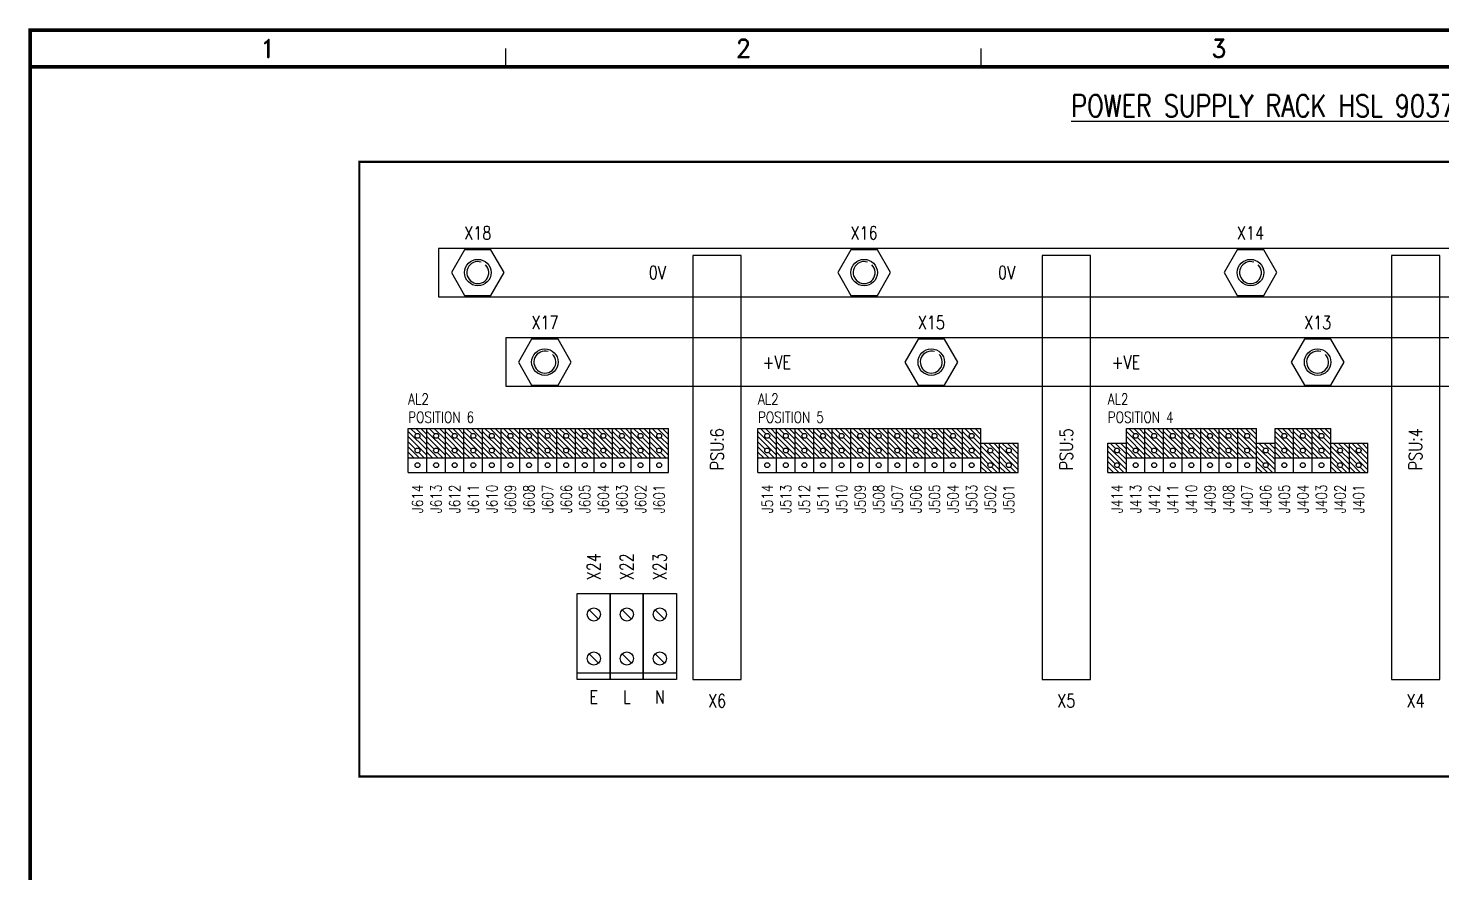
# Model space of a CAD drawing. Extents: x 0 to 414, y 0 to 285.
# Drawn here: x 15.7 to 208.9, y 169.9 to 285.2 of the extents above; entities that cross this region are included whole.
import ezdxf
from ezdxf.enums import TextEntityAlignment as Align

# ---------------------------------------------------------------- set-up
doc = ezdxf.new("R2010")
doc.units = 0
doc.header["$MEASUREMENT"] = 0
doc.linetypes.add('CONTINU', pattern=[0])
doc.linetypes.add('HIDDEN', pattern=[9.525, 6.35, -3.175])
doc.layers.get('0').update_dxf_attribs({"linetype": 'CONTINUOUS'})
for name, color, linetype in [('01-Draw', 7, 'CONTINUOUS'), ('02-Text', 2, 'CONTINUOUS'), ('03-Dim', 3, 'CONTINUOUS'), ('COL', 2, 'CONTINU'), ('ROW', 2, 'CONTINU'), ('TEXT', 2, 'CONTINUOUS'), ('UPS', 2, 'CONTINUOUS')]:
    doc.layers.add(name, color=color, linetype=linetype)
doc.styles.add('ROMAND', font='ROMAND')
doc.styles.add('ROMANS', font='romans.shx', dxfattribs={"width": 0.8})

# ---------------------------------------------------------------- blocks, each defined once
blk = doc.blocks.new('HS-A3')
at = {"color": 1}
for p, q in [((81, 280), (81, 282.5)), ((146, 280), (146, 282.5))]:
    blk.add_line(p, q, dxfattribs=at)
at = {"color": 1, "const_width": 0.5}
blk.add_lwpolyline([(16, 3), (409, 3), (409, 285), (16, 285)], close=True, dxfattribs=at)
blk.add_lwpolyline([(16, 280), (404, 280)], dxfattribs=at)
at = {"color": 2, "style": 'ROMAND'}
for s, p in [('1', (48.5, 282.5)), ('2', (113.5, 282.5)), ('3', (178.5, 282.5))]:
    blk.add_text(s, height=2.5, dxfattribs=at).set_placement(p, align=Align.MIDDLE)
at = {"layer": 'COL', "style": 'ROMAND', "flags": 9}
for tag, p in [('COL1', (48.5, 282.5)), ('COL2', (113.5, 282.5)), ('COL3', (178.5, 282.5)), ('COL4', (243.5, 282.5)), ('COL5', (308.5, 282.5)), ('COL6', (373.5, 282.5))]:
    blk.add_attdef(tag, p, '', height=2.5, dxfattribs=at)
at = {"layer": 'ROW', "style": 'ROMAND', "flags": 9}
for tag, p in [('ROW1', (406.5, 249.5)), ('ROW2', (406.5, 188.5)), ('ROW3', (406.5, 127.5)), ('ROW4', (406.5, 66.5))]:
    blk.add_attdef(tag, p, '', height=2.5, dxfattribs=at)
at = {"layer": 'UPS', "color": 3, "style": 'ROMANS', "width": 0.8, "flags": 8}
blk.add_attdef('PROJS->NOMPRO', text='', height=1.7, rotation=90, dxfattribs=at).set_placement((13.5, 35), align=Align.MIDDLE_LEFT)
at = {"layer": 'UPS', "style": 'ROMANS', "width": 0.8, "flags": 8}
for tag, height, p in [('PLANOS->VERIF', 2.5, (293.5, 34.25)), ('PLANOS->CANVI1', 2.5, (109, 29.25)), ('PLANOS->NCAN1', 2.5, (149, 29.25)), ('PLANOS->DCAN1', 2.5, (262.5, 29.25)), ('PLANOS->ORIG', 2.5, (293.5, 29.25)), ('PLANOS->CANVI2', 2.5, (109, 24.25)), ('PLANOS->NCAN2', 2.5, (149, 24.25)), ('PLANOS->DCAN2', 2.5, (262.5, 24.25)), ('PLANOS->HECHF', 2.5, (293.5, 24.25)), ('PLANOS->CANVI3', 2.5, (109, 19.25)), ('PLANOS->NCAN3', 2.5, (149, 19.25)), ('PLANOS->DCAN3', 2.5, (262.5, 19.25)), ('PLANOS->HECHD', 2.5, (293.5, 19.25)), ('PLANOS->CANVI4', 2.5, (109, 14.25)), ('PLANOS->NCAN4', 2.5, (149, 14.25)), ('PLANOS->DCAN4', 2.5, (262.5, 14.25)), ('PLANOS->DATACREA', 2.5, (293.5, 14.25)), ('PLANOS->CANVI5', 2.5, (109, 9.25)), ('PLANOS->NCAN5', 2.5, (149, 9.25)), ('PLANOS->DCAN5', 2.5, (262.5, 9.25)), ('PLANOS->NR1', 2.5, (293.5, 9.25)), ('PROJS->DESCPRO3', 5, (345.5, 5.5)), ('PLANOS->PLANO', 5, (378.5, 5.5)), ('PLANOS->USER', 5, (402.75, 5.5)), ('PLANOS->NR2', 2.5, (293.5, 4.25))]:
    blk.add_attdef(tag, text='', height=height, dxfattribs=at).set_placement(p, align=Align.CENTER)
at = {"layer": 'UPS', "style": 'ROMANS', "width": 3.1263, "flags": 8}
blk.add_attdef('PLANOS->MCAN1', text='', height=2.5, rotation=0.061173, dxfattribs=at).set_placement((155, 31.6443), (254, 31.75), align=Align.FIT)
at = {"layer": 'UPS', "style": 'ROMANS', "flags": 8}
for tag, width, p, p2 in [('PLANOS->MCAN2', 3.0574, (155, 26.75), (254, 26.75)), ('PLANOS->MCAN3', 3.0574, (155, 21.75), (254, 21.75)), ('PLANOS->MCAN4', 3.0462, (155, 16.75), (254, 16.75)), ('PLANOS->MCAN5', 3.0574, (155, 11.75), (254, 11.75))]:
    blk.add_attdef(tag, text='', height=2.5, dxfattribs=dict(at, width=width)).set_placement(p, p2, align=Align.FIT)
at = {"layer": 'UPS', "style": 'ROMANS', "width": 0.8, "flags": 8}
blk.add_attdef('PLANOS->DENOM', (313.5, 24.25), '', height=2.5, dxfattribs=at)
at = {"layer": 'UPS', "color": 4, "style": 'ROMANS', "width": 0.8, "flags": 8}
for tag, p in [('PROJS->DESCPRO1', (303, 19.25)), ('PROJS->DESCPRO2', (303, 14.25))]:
    blk.add_attdef(tag, p, '', height=2.5, dxfattribs=at)
at = {"layer": 'UPS', "color": 3, "style": 'ROMANS', "width": 0.8, "flags": 8}
blk.add_attdef('PLANOS->PROTOTIPO', text='', height=1.7, dxfattribs=at).set_placement((39.5, 5.5), align=Align.MIDDLE_LEFT)
at = {"layer": 'UPS', "style": 'ROMANS', "width": 0.8, "flags": 8}
blk.add_attdef('PLANOS->OBS4', text='', height=2.5, dxfattribs=at).set_placement((107, 5.5), align=Align.MIDDLE_LEFT)

msp = doc.modelspace()

# ---------------------------------------------------------------- hatches: boundary and pattern name
at = {"layer": '03-Dim'}
h = msp.add_hatch(dxfattribs=at)
h.set_pattern_fill('ANSI31', color=256, scale=4.000046, angle=-180, style=0)
h.set_pattern_definition([(135, (-602.7971, 489.8068), (0.35355743, 0.35355743), [])])
h.paths.add_polyline_path([(70.22, 226.55), (67.68, 226.55), (67.68, 230.55), (70.22, 230.55)])
h.paths.add_polyline_path([(68.62, 227.55, 1), (69.28, 227.55, 1)], flags=16)
h.paths.add_polyline_path([(69.28, 229.55, 1), (68.62, 229.55, 1)], flags=16)
h = msp.add_hatch(dxfattribs=at)
h.set_pattern_fill('ANSI31', color=256, scale=4.000046, angle=-180, style=0)
h.set_pattern_definition([(135, (-600.2571, 489.8068), (0.35355743, 0.35355743), [])])
h.paths.add_polyline_path([(72.76, 226.55), (70.22, 226.55), (70.22, 230.55), (72.76, 230.55)])
h.paths.add_polyline_path([(71.16, 227.55, 1), (71.82, 227.55, 1)], flags=16)
h.paths.add_polyline_path([(71.82, 229.55, 1), (71.16, 229.55, 1)], flags=16)
h = msp.add_hatch(dxfattribs=at)
h.set_pattern_fill('ANSI31', color=256, scale=4.000046, angle=-180, style=0)
h.set_pattern_definition([(135, (-597.7171, 489.8068), (0.35355743, 0.35355743), [])])
h.paths.add_polyline_path([(75.3, 226.55), (72.76, 226.55), (72.76, 230.55), (75.3, 230.55)])
h.paths.add_polyline_path([(73.7, 227.55, 1), (74.36, 227.55, 1)], flags=16)
h.paths.add_polyline_path([(74.36, 229.55, 1), (73.7, 229.55, 1)], flags=16)
h = msp.add_hatch(dxfattribs=at)
h.set_pattern_fill('ANSI31', color=256, scale=4.000046, angle=-180, style=0)
h.set_pattern_definition([(135, (-595.1772, 489.8068), (0.35355743, 0.35355743), [])])
h.paths.add_polyline_path([(77.84, 226.55), (75.3, 226.55), (75.3, 230.55), (77.84, 230.55)])
h.paths.add_polyline_path([(76.24, 227.55, 1), (76.9, 227.55, 1)], flags=16)
h.paths.add_polyline_path([(76.9, 229.55, 1), (76.24, 229.55, 1)], flags=16)
h = msp.add_hatch(dxfattribs=at)
h.set_pattern_fill('ANSI31', color=256, scale=4.000046, angle=-180, style=0)
h.set_pattern_definition([(135, (-592.6371, 489.8068), (0.35355743, 0.35355743), [])])
h.paths.add_polyline_path([(80.38, 226.55), (77.84, 226.55), (77.84, 230.55), (80.38, 230.55)])
h.paths.add_polyline_path([(78.78, 227.55, 1), (79.44, 227.55, 1)], flags=16)
h.paths.add_polyline_path([(79.44, 229.55, 1), (78.78, 229.55, 1)], flags=16)
h = msp.add_hatch(dxfattribs=at)
h.set_pattern_fill('ANSI31', color=256, scale=4.000046, angle=-180, style=0)
h.set_pattern_definition([(135, (-590.097, 489.8068), (0.35355743, 0.35355743), [])])
h.paths.add_polyline_path([(82.92, 226.55), (80.38, 226.55), (80.38, 230.55), (82.92, 230.55)])
h.paths.add_polyline_path([(81.32, 227.55, 1), (81.98, 227.55, 1)], flags=16)
h.paths.add_polyline_path([(81.98, 229.55, 1), (81.32, 229.55, 1)], flags=16)
h = msp.add_hatch(dxfattribs=at)
h.set_pattern_fill('ANSI31', color=256, scale=4.000046, angle=-180, style=0)
h.set_pattern_definition([(135, (-587.55695, 489.8068), (0.35355743, 0.35355743), [])])
h.paths.add_polyline_path([(85.46, 226.55), (82.92, 226.55), (82.92, 230.55), (85.46, 230.55)])
h.paths.add_polyline_path([(83.86, 227.55, 1), (84.52, 227.55, 1)], flags=16)
h.paths.add_polyline_path([(84.52, 229.55, 1), (83.86, 229.55, 1)], flags=16)
h = msp.add_hatch(dxfattribs=at)
h.set_pattern_fill('ANSI31', color=256, scale=4.000046, angle=-180, style=0)
h.set_pattern_definition([(135, (-585.0169, 489.8068), (0.35355743, 0.35355743), [])])
h.paths.add_polyline_path([(88, 226.55), (85.46, 226.55), (85.46, 230.55), (88, 230.55)])
h.paths.add_polyline_path([(86.4, 227.55, 1), (87.06, 227.55, 1)], flags=16)
h.paths.add_polyline_path([(87.06, 229.55, 1), (86.4, 229.55, 1)], flags=16)
h = msp.add_hatch(dxfattribs=at)
h.set_pattern_fill('ANSI31', color=256, scale=4.000046, angle=-180, style=0)
h.set_pattern_definition([(135, (-582.47696, 489.8068), (0.35355743, 0.35355743), [])])
h.paths.add_polyline_path([(90.54, 226.55), (88, 226.55), (88, 230.55), (90.54, 230.55)])
h.paths.add_polyline_path([(88.94, 227.55, 1), (89.6, 227.55, 1)], flags=16)
h.paths.add_polyline_path([(89.6, 229.55, 1), (88.94, 229.55, 1)], flags=16)
h = msp.add_hatch(dxfattribs=at)
h.set_pattern_fill('ANSI31', color=256, scale=4.000046, angle=-180, style=0)
h.set_pattern_definition([(135, (-579.93686, 489.8068), (0.35355743, 0.35355743), [])])
h.paths.add_polyline_path([(93.08, 226.55), (90.54, 226.55), (90.54, 230.55), (93.08, 230.55)])
h.paths.add_polyline_path([(91.48, 227.55, 1), (92.14, 227.55, 1)], flags=16)
h.paths.add_polyline_path([(92.14, 229.55, 1), (91.48, 229.55, 1)], flags=16)
h = msp.add_hatch(dxfattribs=at)
h.set_pattern_fill('ANSI31', color=256, scale=4.000046, angle=-180, style=0)
h.set_pattern_definition([(135, (-577.3968, 489.8068), (0.35355743, 0.35355743), [])])
h.paths.add_polyline_path([(95.62, 226.55), (93.08, 226.55), (93.08, 230.55), (95.62, 230.55)])
h.paths.add_polyline_path([(94.02, 227.55, 1), (94.68, 227.55, 1)], flags=16)
h.paths.add_polyline_path([(94.68, 229.55, 1), (94.02, 229.55, 1)], flags=16)
h = msp.add_hatch(dxfattribs=at)
h.set_pattern_fill('ANSI31', color=256, scale=4.000046, angle=-180, style=0)
h.set_pattern_definition([(135, (-574.8568, 489.8068), (0.35355743, 0.35355743), [])])
h.paths.add_polyline_path([(98.16, 226.55), (95.62, 226.55), (95.62, 230.55), (98.16, 230.55)])
h.paths.add_polyline_path([(96.56, 227.55, 1), (97.22, 227.55, 1)], flags=16)
h.paths.add_polyline_path([(97.22, 229.55, 1), (96.56, 229.55, 1)], flags=16)
h = msp.add_hatch(dxfattribs=at)
h.set_pattern_fill('ANSI31', color=256, scale=4.000046, angle=-180, style=0)
h.set_pattern_definition([(135, (-572.31677, 489.8068), (0.35355743, 0.35355743), [])])
h.paths.add_polyline_path([(100.7, 226.55), (98.16, 226.55), (98.16, 230.55), (100.7, 230.55)])
h.paths.add_polyline_path([(99.1, 227.55, 1), (99.76, 227.55, 1)], flags=16)
h.paths.add_polyline_path([(99.76, 229.55, 1), (99.1, 229.55, 1)], flags=16)
h = msp.add_hatch(dxfattribs=at)
h.set_pattern_fill('ANSI31', color=256, scale=4.000046, angle=-180, style=0)
h.set_pattern_definition([(135, (-569.77674, 489.8068), (0.35355743, 0.35355743), [])])
h.paths.add_polyline_path([(103.24, 226.55), (100.7, 226.55), (100.7, 230.55), (103.24, 230.55)])
h.paths.add_polyline_path([(101.64, 227.55, 1), (102.3, 227.55, 1)], flags=16)
h.paths.add_polyline_path([(102.3, 229.55, 1), (101.64, 229.55, 1)], flags=16)
h = msp.add_hatch(dxfattribs=at)
h.set_pattern_fill('ANSI31', color=256, scale=4.000046, angle=-180, style=0)
h.set_pattern_definition([(135, (-554.9918, 489.8068), (0.35355743, 0.35355743), [])])
h.paths.add_polyline_path([(118.02, 226.55), (115.48, 226.55), (115.48, 230.55), (118.02, 230.55)])
h.paths.add_polyline_path([(116.42, 227.55, 1), (117.09, 227.55, 1)], flags=16)
h.paths.add_polyline_path([(117.09, 229.55, 1), (116.42, 229.55, 1)], flags=16)
h = msp.add_hatch(dxfattribs=at)
h.set_pattern_fill('ANSI31', color=256, scale=4.000046, angle=-180, style=0)
h.set_pattern_definition([(135, (-552.4518, 489.8068), (0.35355743, 0.35355743), [])])
h.paths.add_polyline_path([(120.56, 226.55), (118.02, 226.55), (118.02, 230.55), (120.56, 230.55)])
h.paths.add_polyline_path([(118.96, 227.55, 1), (119.63, 227.55, 1)], flags=16)
h.paths.add_polyline_path([(119.63, 229.55, 1), (118.96, 229.55, 1)], flags=16)
h = msp.add_hatch(dxfattribs=at)
h.set_pattern_fill('ANSI31', color=256, scale=4.000046, angle=-180, style=0)
h.set_pattern_definition([(135, (-549.9118, 489.8068), (0.35355743, 0.35355743), [])])
h.paths.add_polyline_path([(123.1, 226.55), (120.56, 226.55), (120.56, 230.55), (123.1, 230.55)])
h.paths.add_polyline_path([(121.5, 227.55, 1), (122.17, 227.55, 1)], flags=16)
h.paths.add_polyline_path([(122.17, 229.55, 1), (121.5, 229.55, 1)], flags=16)
h = msp.add_hatch(dxfattribs=at)
h.set_pattern_fill('ANSI31', color=256, scale=4.000046, angle=-180, style=0)
h.set_pattern_definition([(135, (-547.3719, 489.8068), (0.35355743, 0.35355743), [])])
h.paths.add_polyline_path([(125.64, 226.55), (123.1, 226.55), (123.1, 230.55), (125.64, 230.55)])
h.paths.add_polyline_path([(124.04, 227.55, 1), (124.71, 227.55, 1)], flags=16)
h.paths.add_polyline_path([(124.71, 229.55, 1), (124.04, 229.55, 1)], flags=16)
h = msp.add_hatch(dxfattribs=at)
h.set_pattern_fill('ANSI31', color=256, scale=4.000046, angle=-180, style=0)
h.set_pattern_definition([(135, (-544.8318, 489.8068), (0.35355743, 0.35355743), [])])
h.paths.add_polyline_path([(128.18, 226.55), (125.64, 226.55), (125.64, 230.55), (128.18, 230.55)])
h.paths.add_polyline_path([(126.58, 227.55, 1), (127.25, 227.55, 1)], flags=16)
h.paths.add_polyline_path([(127.25, 229.55, 1), (126.58, 229.55, 1)], flags=16)
h = msp.add_hatch(dxfattribs=at)
h.set_pattern_fill('ANSI31', color=256, scale=4.000046, angle=-180, style=0)
h.set_pattern_definition([(135, (-542.2917, 489.8068), (0.35355743, 0.35355743), [])])
h.paths.add_polyline_path([(130.72, 226.55), (128.18, 226.55), (128.18, 230.55), (130.72, 230.55)])
h.paths.add_polyline_path([(129.12, 227.55, 1), (129.79, 227.55, 1)], flags=16)
h.paths.add_polyline_path([(129.79, 229.55, 1), (129.12, 229.55, 1)], flags=16)
h = msp.add_hatch(dxfattribs=at)
h.set_pattern_fill('ANSI31', color=256, scale=4.000046, angle=-180, style=0)
h.set_pattern_definition([(135, (-539.75165, 489.8068), (0.35355743, 0.35355743), [])])
h.paths.add_polyline_path([(133.26, 226.55), (130.72, 226.55), (130.72, 230.55), (133.26, 230.55)])
h.paths.add_polyline_path([(131.66, 227.55, 1), (132.33, 227.55, 1)], flags=16)
h.paths.add_polyline_path([(132.33, 229.55, 1), (131.66, 229.55, 1)], flags=16)
h = msp.add_hatch(dxfattribs=at)
h.set_pattern_fill('ANSI31', color=256, scale=4.000046, angle=-180, style=0)
h.set_pattern_definition([(135, (-537.2116, 489.8068), (0.35355743, 0.35355743), [])])
h.paths.add_polyline_path([(135.8, 226.55), (133.26, 226.55), (133.26, 230.55), (135.8, 230.55)])
h.paths.add_polyline_path([(134.2, 227.55, 1), (134.87, 227.55, 1)], flags=16)
h.paths.add_polyline_path([(134.87, 229.55, 1), (134.2, 229.55, 1)], flags=16)
h = msp.add_hatch(dxfattribs=at)
h.set_pattern_fill('ANSI31', color=256, scale=4.000046, angle=-180, style=0)
h.set_pattern_definition([(135, (-534.67156, 489.8068), (0.35355743, 0.35355743), [])])
h.paths.add_polyline_path([(138.34, 226.55), (135.8, 226.55), (135.8, 230.55), (138.34, 230.55)])
h.paths.add_polyline_path([(136.74, 227.55, 1), (137.41, 227.55, 1)], flags=16)
h.paths.add_polyline_path([(137.41, 229.55, 1), (136.74, 229.55, 1)], flags=16)
h = msp.add_hatch(dxfattribs=at)
h.set_pattern_fill('ANSI31', color=256, scale=4.000046, angle=-180, style=0)
h.set_pattern_definition([(135, (-532.13156, 489.8068), (0.35355743, 0.35355743), [])])
h.paths.add_polyline_path([(140.88, 226.55), (138.34, 226.55), (138.34, 230.55), (140.88, 230.55)])
h.paths.add_polyline_path([(139.28, 227.55, 1), (139.95, 227.55, 1)], flags=16)
h.paths.add_polyline_path([(139.95, 229.55, 1), (139.28, 229.55, 1)], flags=16)
h = msp.add_hatch(dxfattribs=at)
h.set_pattern_fill('ANSI31', color=256, scale=4.000046, angle=-180, style=0)
h.set_pattern_definition([(135, (-529.5915, 489.8068), (0.35355743, 0.35355743), [])])
h.paths.add_polyline_path([(143.42, 226.55), (140.88, 226.55), (140.88, 230.55), (143.42, 230.55)])
h.paths.add_polyline_path([(141.82, 227.55, 1), (142.49, 227.55, 1)], flags=16)
h.paths.add_polyline_path([(142.49, 229.55, 1), (141.82, 229.55, 1)], flags=16)
h = msp.add_hatch(dxfattribs=at)
h.set_pattern_fill('ANSI31', color=256, scale=4.000046, angle=-180, style=0)
h.set_pattern_definition([(135, (-527.0515, 489.8068), (0.35355743, 0.35355743), [])])
h.paths.add_polyline_path([(145.96, 226.55), (143.42, 226.55), (143.42, 230.55), (145.96, 230.55)])
h.paths.add_polyline_path([(144.36, 227.55, 1), (145.03, 227.55, 1)], flags=16)
h.paths.add_polyline_path([(145.03, 229.55, 1), (144.36, 229.55, 1)], flags=16)
h = msp.add_hatch(dxfattribs=at)
h.set_pattern_fill('ANSI31', color=256, scale=4.000046, angle=-180, style=0)
h.set_pattern_definition([(135, (-504.6466, 489.8068), (0.35355743, 0.35355743), [])])
h.paths.add_polyline_path([(168.37, 226.55), (165.83, 226.55), (165.83, 230.55), (168.37, 230.55)])
h.paths.add_polyline_path([(166.77, 227.55, 1), (167.43, 227.55, 1)], flags=16)
h.paths.add_polyline_path([(167.43, 229.55, 1), (166.77, 229.55, 1)], flags=16)
h = msp.add_hatch(dxfattribs=at)
h.set_pattern_fill('ANSI31', color=256, scale=4.000046, angle=-180, style=0)
h.set_pattern_definition([(135, (-502.1067, 489.8068), (0.35355743, 0.35355743), [])])
h.paths.add_polyline_path([(170.91, 226.55), (168.37, 226.55), (168.37, 230.55), (170.91, 230.55)])
h.paths.add_polyline_path([(169.31, 227.55, 1), (169.97, 227.55, 1)], flags=16)
h.paths.add_polyline_path([(169.97, 229.55, 1), (169.31, 229.55, 1)], flags=16)
h = msp.add_hatch(dxfattribs=at)
h.set_pattern_fill('ANSI31', color=256, scale=4.000046, angle=-180, style=0)
h.set_pattern_definition([(135, (-499.5667, 489.8068), (0.35355743, 0.35355743), [])])
h.paths.add_polyline_path([(173.45, 226.55), (170.91, 226.55), (170.91, 230.55), (173.45, 230.55)])
h.paths.add_polyline_path([(171.85, 227.55, 1), (172.51, 227.55, 1)], flags=16)
h.paths.add_polyline_path([(172.51, 229.55, 1), (171.85, 229.55, 1)], flags=16)
h = msp.add_hatch(dxfattribs=at)
h.set_pattern_fill('ANSI31', color=256, scale=4.000046, angle=-180, style=0)
h.set_pattern_definition([(135, (-497.0266, 489.8068), (0.35355743, 0.35355743), [])])
h.paths.add_polyline_path([(175.99, 226.55), (173.45, 226.55), (173.45, 230.55), (175.99, 230.55)])
h.paths.add_polyline_path([(174.39, 227.55, 1), (175.05, 227.55, 1)], flags=16)
h.paths.add_polyline_path([(175.05, 229.55, 1), (174.39, 229.55, 1)], flags=16)
h = msp.add_hatch(dxfattribs=at)
h.set_pattern_fill('ANSI31', color=256, scale=4.000046, angle=-180, style=0)
h.set_pattern_definition([(135, (-494.4865, 489.8068), (0.35355743, 0.35355743), [])])
h.paths.add_polyline_path([(178.53, 226.55), (175.99, 226.55), (175.99, 230.55), (178.53, 230.55)])
h.paths.add_polyline_path([(176.93, 227.55, 1), (177.59, 227.55, 1)], flags=16)
h.paths.add_polyline_path([(177.59, 229.55, 1), (176.93, 229.55, 1)], flags=16)
h = msp.add_hatch(dxfattribs=at)
h.set_pattern_fill('ANSI31', color=256, scale=4.000046, angle=-180, style=0)
h.set_pattern_definition([(135, (-491.94645, 489.8068), (0.35355743, 0.35355743), [])])
h.paths.add_polyline_path([(181.07, 226.55), (178.53, 226.55), (178.53, 230.55), (181.07, 230.55)])
h.paths.add_polyline_path([(179.47, 227.55, 1), (180.13, 227.55, 1)], flags=16)
h.paths.add_polyline_path([(180.13, 229.55, 1), (179.47, 229.55, 1)], flags=16)
h = msp.add_hatch(dxfattribs=at)
h.set_pattern_fill('ANSI31', color=256, scale=4.000046, angle=-180, style=0)
h.set_pattern_definition([(135, (-489.4064, 489.8068), (0.35355743, 0.35355743), [])])
h.paths.add_polyline_path([(183.61, 226.55), (181.07, 226.55), (181.07, 230.55), (183.61, 230.55)])
h.paths.add_polyline_path([(182.01, 227.55, 1), (182.67, 227.55, 1)], flags=16)
h.paths.add_polyline_path([(182.67, 229.55, 1), (182.01, 229.55, 1)], flags=16)
h = msp.add_hatch(dxfattribs=at)
h.set_pattern_fill('ANSI31', color=256, scale=4.000046, angle=-180, style=0)
h.set_pattern_definition([(135, (-484.32636, 489.8068), (0.35355743, 0.35355743), [])])
h.paths.add_polyline_path([(188.69, 226.55), (186.15, 226.55), (186.15, 230.55), (188.69, 230.55)])
h.paths.add_polyline_path([(187.09, 227.55, 1), (187.75, 227.55, 1)], flags=16)
h.paths.add_polyline_path([(187.75, 229.55, 1), (187.09, 229.55, 1)], flags=16)
h = msp.add_hatch(dxfattribs=at)
h.set_pattern_fill('ANSI31', color=256, scale=4.000046, angle=-180, style=0)
h.set_pattern_definition([(135, (-481.7863, 489.8068), (0.35355743, 0.35355743), [])])
h.paths.add_polyline_path([(191.23, 226.55), (188.69, 226.55), (188.69, 230.55), (191.23, 230.55)])
h.paths.add_polyline_path([(189.63, 227.55, 1), (190.29, 227.55, 1)], flags=16)
h.paths.add_polyline_path([(190.29, 229.55, 1), (189.63, 229.55, 1)], flags=16)
h = msp.add_hatch(dxfattribs=at)
h.set_pattern_fill('ANSI31', color=256, scale=4.000046, angle=-180, style=0)
h.set_pattern_definition([(135, (-479.2463, 489.8068), (0.35355743, 0.35355743), [])])
h.paths.add_polyline_path([(193.77, 226.55), (191.23, 226.55), (191.23, 230.55), (193.77, 230.55)])
h.paths.add_polyline_path([(192.17, 227.55, 1), (192.83, 227.55, 1)], flags=16)
h.paths.add_polyline_path([(192.83, 229.55, 1), (192.17, 229.55, 1)], flags=16)
h = msp.add_hatch(dxfattribs=at)
h.set_pattern_fill('ANSI31', color=256, scale=4.000046, angle=-180, style=0)
h.set_pattern_definition([(135, (-524.5117, 487.8069), (0.35355743, 0.35355743), [])])
h.paths.add_polyline_path([(148.5, 224.55), (145.96, 224.55), (145.96, 228.55), (148.5, 228.55)])
h.paths.add_polyline_path([(146.9, 225.55, 1), (147.57, 225.55, 1)], flags=16)
h.paths.add_polyline_path([(147.57, 227.55, 1), (146.9, 227.55, 1)], flags=16)
h = msp.add_hatch(dxfattribs=at)
h.set_pattern_fill('ANSI31', color=256, scale=4.000046, angle=-180, style=0)
h.set_pattern_definition([(135, (-521.9716, 487.8069), (0.35355743, 0.35355743), [])])
h.paths.add_polyline_path([(151.04, 224.55), (148.5, 224.55), (148.5, 228.55), (151.04, 228.55)])
h.paths.add_polyline_path([(149.44, 225.55, 1), (150.11, 225.55, 1)], flags=16)
h.paths.add_polyline_path([(150.11, 227.55, 1), (149.44, 227.55, 1)], flags=16)
h = msp.add_hatch(dxfattribs=at)
h.set_pattern_fill('ANSI31', color=256, scale=4.000046, angle=-180, style=0)
h.set_pattern_definition([(135, (-507.1867, 487.8069), (0.35355743, 0.35355743), [])])
h.paths.add_polyline_path([(165.83, 224.55), (163.29, 224.55), (163.29, 228.55), (165.83, 228.55)])
h.paths.add_polyline_path([(164.23, 225.55, 1), (164.89, 225.55, 1)], flags=16)
h.paths.add_polyline_path([(164.89, 227.55, 1), (164.23, 227.55, 1)], flags=16)
h = msp.add_hatch(dxfattribs=at)
h.set_pattern_fill('ANSI31', color=256, scale=4.000046, angle=-180, style=0)
h.set_pattern_definition([(135, (-486.8665, 487.8069), (0.35355743, 0.35355743), [])])
h.paths.add_polyline_path([(186.15, 224.55), (183.61, 224.55), (183.61, 228.55), (186.15, 228.55)])
h.paths.add_polyline_path([(184.55, 225.55, 1), (185.21, 225.55, 1)], flags=16)
h.paths.add_polyline_path([(185.21, 227.55, 1), (184.55, 227.55, 1)], flags=16)
h = msp.add_hatch(dxfattribs=at)
h.set_pattern_fill('ANSI31', color=256, scale=4.000046, angle=-180, style=0)
h.set_pattern_definition([(135, (-476.7064, 487.8069), (0.35355743, 0.35355743), [])])
h.paths.add_polyline_path([(196.31, 224.55), (193.77, 224.55), (193.77, 228.55), (196.31, 228.55)])
h.paths.add_polyline_path([(194.71, 225.55, 1), (195.37, 225.55, 1)], flags=16)
h.paths.add_polyline_path([(195.37, 227.55, 1), (194.71, 227.55, 1)], flags=16)
h = msp.add_hatch(dxfattribs=at)
h.set_pattern_fill('ANSI31', color=256, scale=4.000046, angle=-180, style=0)
h.set_pattern_definition([(135, (-474.1663, 487.8069), (0.35355743, 0.35355743), [])])
h.paths.add_polyline_path([(198.85, 224.55), (196.31, 224.55), (196.31, 228.55), (198.85, 228.55)])
h.paths.add_polyline_path([(197.25, 225.55, 1), (197.91, 225.55, 1)], flags=16)
h.paths.add_polyline_path([(197.91, 227.55, 1), (197.25, 227.55, 1)], flags=16)

# ---------------------------------------------------------------- linework, layer by layer
for p, q in [((72.76, 224.55), (72.76, 230.55)), ((75.3, 224.55), (75.3, 230.55)), ((120.56, 224.55), (120.56, 230.55)), ((123.1, 224.55), (123.1, 230.55)), ((168.37, 224.55), (168.37, 230.55))]:
    msp.add_line(p, q)
for points in [[(71.84, 255.17), (71.84, 248.55), (331.56, 248.55), (331.56, 255.17)], [(81.02, 242.94), (81.02, 236.32), (340.73, 236.32), (340.73, 242.94)]]:
    msp.add_lwpolyline(points, close=True)
at = {"layer": '01-Draw'}
for p, q in [((67.68, 224.55), (67.68, 230.55)), ((67.68, 230.55), (70.22, 230.55)), ((70.22, 230.55), (72.76, 230.55)), ((70.22, 224.55), (70.22, 230.55)), ((70.22, 224.55), (70.22, 230.55)), ((72.76, 224.55), (72.76, 230.55)), ((72.76, 224.55), (72.76, 230.55)), ((72.76, 224.55), (72.76, 230.55)), ((72.76, 230.55), (75.3, 230.55)), ((75.3, 224.55), (75.3, 230.55)), ((75.3, 230.55), (77.84, 230.55)), ((77.84, 230.55), (80.38, 230.55)), ((77.84, 224.55), (77.84, 230.55)), ((80.38, 224.55), (80.38, 230.55)), ((80.38, 230.55), (82.92, 230.55)), ((82.92, 224.55), (82.92, 230.55)), ((82.92, 230.55), (85.46, 230.55)), ((85.46, 230.55), (88, 230.55)), ((85.46, 224.55), (85.46, 230.55)), ((88, 224.55), (88, 230.55)), ((88, 230.55), (90.54, 230.55)), ((90.54, 224.55), (90.54, 230.55)), ((90.54, 230.55), (93.08, 230.55)), ((93.08, 230.55), (95.62, 230.55)), ((93.08, 224.55), (93.08, 230.55)), ((93.08, 224.55), (93.08, 230.55)), ((95.62, 224.55), (95.62, 230.55)), ((95.62, 224.55), (95.62, 230.55)), ((95.62, 224.55), (95.62, 230.55)), ((95.62, 230.55), (98.16, 230.55)), ((98.16, 224.55), (98.16, 230.55)), ((98.16, 224.55), (98.16, 230.55)), ((98.16, 230.55), (100.7, 230.55)), ((100.7, 224.55), (100.7, 230.55)), ((100.7, 230.55), (103.24, 230.55)), ((103.24, 224.55), (103.24, 230.55)), ((115.48, 224.55), (115.48, 230.55)), ((115.48, 224.55), (115.48, 230.55)), ((115.48, 230.55), (118.02, 230.55)), ((118.02, 230.55), (120.56, 230.55)), ((118.02, 224.55), (118.02, 230.55)), ((118.02, 224.55), (118.02, 230.55)), ((120.56, 224.55), (120.56, 230.55)), ((120.56, 224.55), (120.56, 230.55)), ((120.56, 224.55), (120.56, 230.55)), ((120.56, 230.55), (123.1, 230.55)), ((123.1, 224.55), (123.1, 230.55)), ((123.1, 230.55), (125.64, 230.55)), ((125.64, 230.55), (128.18, 230.55)), ((125.64, 224.55), (125.64, 230.55)), ((128.18, 224.55), (128.18, 230.55)), ((128.18, 230.55), (130.72, 230.55)), ((130.72, 224.55), (130.72, 230.55)), ((130.72, 230.55), (133.26, 230.55)), ((133.26, 224.55), (133.26, 230.55)), ((133.26, 230.55), (135.8, 230.55)), ((135.8, 230.55), (138.34, 230.55)), ((135.8, 224.55), (135.8, 230.55)), ((138.34, 224.55), (138.34, 230.55)), ((138.34, 230.55), (140.88, 230.55)), ((140.88, 224.55), (140.88, 230.55)), ((140.88, 224.55), (140.88, 230.55)), ((140.88, 230.55), (143.42, 230.55)), ((143.42, 230.55), (145.96, 230.55)), ((143.42, 224.55), (143.42, 230.55)), ((143.42, 224.55), (143.42, 230.55)), ((143.42, 224.55), (143.42, 230.55)), ((145.96, 224.55), (145.96, 230.55)), ((145.96, 224.55), (145.96, 230.55)), ((165.83, 224.55), (165.83, 230.55)), ((165.83, 230.55), (168.37, 230.55)), ((168.37, 224.55), (168.37, 230.55)), ((168.37, 230.55), (170.91, 230.55)), ((170.91, 224.55), (170.91, 230.55)), ((170.91, 230.55), (173.45, 230.55)), ((173.45, 224.55), (173.45, 230.55)), ((173.45, 230.55), (175.99, 230.55)), ((175.99, 230.55), (178.53, 230.55)), ((175.99, 224.55), (175.99, 230.55)), ((178.53, 224.55), (178.53, 230.55)), ((178.53, 230.55), (181.07, 230.55)), ((181.07, 224.55), (181.07, 230.55)), ((181.07, 230.55), (183.61, 230.55)), ((183.61, 224.55), (183.61, 230.55)), ((186.15, 224.55), (186.15, 230.55)), ((186.15, 230.55), (188.69, 230.55)), ((188.69, 224.55), (188.69, 230.55)), ((188.69, 224.55), (188.69, 230.55)), ((188.69, 230.55), (191.23, 230.55)), ((191.23, 230.55), (193.77, 230.55)), ((191.23, 224.55), (191.23, 230.55)), ((191.23, 224.55), (191.23, 230.55)), ((191.23, 224.55), (191.23, 230.55)), ((193.77, 224.55), (193.77, 230.55)), ((145.96, 228.55), (148.5, 228.55)), ((148.5, 224.55), (148.5, 228.55)), ((148.5, 228.55), (151.04, 228.55)), ((151.04, 224.55), (151.04, 228.55)), ((163.29, 224.55), (163.29, 228.55)), ((163.29, 228.55), (165.83, 228.55)), ((183.61, 228.55), (186.15, 228.55)), ((193.77, 228.55), (196.31, 228.55)), ((196.31, 224.55), (196.31, 228.55)), ((196.31, 228.55), (198.85, 228.55)), ((198.85, 224.55), (198.85, 228.55)), ((67.68, 226.55), (70.22, 226.55)), ((70.22, 226.55), (72.76, 226.55)), ((72.76, 226.55), (75.3, 226.55)), ((75.3, 226.55), (77.84, 226.55)), ((77.84, 226.55), (80.38, 226.55)), ((80.38, 226.55), (82.92, 226.55)), ((82.92, 226.55), (85.46, 226.55)), ((85.46, 226.55), (88, 226.55)), ((88, 226.55), (90.54, 226.55)), ((90.54, 226.55), (93.08, 226.55)), ((93.08, 226.55), (95.62, 226.55)), ((95.62, 226.55), (98.16, 226.55)), ((98.16, 226.55), (100.7, 226.55)), ((100.7, 226.55), (103.24, 226.55)), ((115.48, 226.55), (118.02, 226.55)), ((118.02, 226.55), (120.56, 226.55)), ((120.56, 226.55), (123.1, 226.55)), ((123.1, 226.55), (125.64, 226.55)), ((125.64, 226.55), (128.18, 226.55)), ((128.18, 226.55), (130.72, 226.55)), ((130.72, 226.55), (133.26, 226.55)), ((133.26, 226.55), (135.8, 226.55)), ((135.8, 226.55), (138.34, 226.55)), ((138.34, 226.55), (140.88, 226.55)), ((140.88, 226.55), (143.42, 226.55)), ((143.42, 226.55), (145.96, 226.55)), ((165.83, 226.55), (168.37, 226.55)), ((168.37, 226.55), (170.91, 226.55)), ((170.91, 226.55), (173.45, 226.55)), ((173.45, 226.55), (175.99, 226.55)), ((175.99, 226.55), (178.53, 226.55)), ((178.53, 226.55), (181.07, 226.55)), ((181.07, 226.55), (183.61, 226.55)), ((186.15, 226.55), (188.69, 226.55)), ((188.69, 226.55), (191.23, 226.55)), ((191.23, 226.55), (193.77, 226.55)), ((67.68, 224.55), (103.24, 224.55)), ((115.48, 224.55), (151.04, 224.55)), ((135.73, 224.55), (138.27, 224.55)), ((163.29, 224.55), (198.85, 224.55)), ((168.37, 224.55), (170.91, 224.55)), ((92.4, 205.79), (93.68, 204.51)), ((96.92, 205.79), (98.19, 204.51)), ((101.43, 205.79), (102.71, 204.51)), ((92.4, 199.77), (93.68, 198.49)), ((96.92, 199.77), (98.19, 198.49)), ((101.43, 199.77), (102.71, 198.49)), ((95.29, 197.13), (90.78, 197.13)), ((99.81, 197.13), (95.3, 197.13)), ((104.32, 197.13), (99.81, 197.13))]:
    msp.add_line(p, q, dxfattribs=at)
at = {"layer": '01-Draw', "linetype": 'Continuous', "const_width": 0.301}
msp.add_lwpolyline([(363, 267), (61, 267), (61, 183), (363, 183)], close=True, dxfattribs=at)
at = {"layer": '01-Draw'}
for points in [[(75.38, 254.99), (73.58, 251.86), (75.38, 248.73), (78.99, 248.73), (80.8, 251.86), (78.99, 254.99)], [(128.19, 254.99), (126.38, 251.86), (128.19, 248.73), (131.8, 248.73), (133.6, 251.86), (131.8, 254.99)], [(180.99, 254.99), (179.19, 251.86), (180.99, 248.73), (184.6, 248.73), (186.41, 251.86), (184.6, 254.99)], [(84.55, 242.76), (82.75, 239.63), (84.55, 236.5), (88.17, 236.5), (89.97, 239.63), (88.17, 242.76)], [(137.36, 242.76), (135.55, 239.63), (137.36, 236.5), (140.97, 236.5), (142.78, 239.63), (140.97, 242.76)], [(190.16, 242.76), (188.36, 239.63), (190.16, 236.5), (193.78, 236.5), (195.58, 239.63), (193.78, 242.76)], [(90.78, 208.01), (95.3, 208.01), (95.3, 196.27), (90.78, 196.27)], [(95.3, 208.01), (99.81, 208.01), (99.81, 196.27), (95.3, 196.27)], [(99.81, 208.01), (104.33, 208.01), (104.33, 196.27), (99.81, 196.27)]]:
    msp.add_lwpolyline(points, close=True, dxfattribs=at)
for centre, radius in [((77.19, 251.86), 1.81), ((129.99, 251.86), 1.81), ((182.8, 251.86), 1.81), ((86.36, 239.63), 1.81), ((139.17, 239.63), 1.81), ((191.97, 239.63), 1.81), ((68.95, 229.55), 0.333), ((71.49, 229.55), 0.333), ((74.03, 229.55), 0.333), ((76.57, 229.55), 0.333), ((79.11, 229.55), 0.333), ((81.65, 229.55), 0.333), ((84.19, 229.55), 0.333), ((86.73, 229.55), 0.333), ((89.27, 229.55), 0.333), ((91.81, 229.55), 0.333), ((94.35, 229.55), 0.333), ((96.89, 229.55), 0.333), ((99.43, 229.55), 0.333), ((101.97, 229.55), 0.333), ((116.75, 229.55), 0.333), ((119.29, 229.55), 0.333), ((121.83, 229.55), 0.333), ((124.37, 229.55), 0.333), ((126.91, 229.55), 0.333), ((129.45, 229.55), 0.333), ((131.99, 229.55), 0.333), ((134.53, 229.55), 0.333), ((137.07, 229.55), 0.333), ((139.61, 229.55), 0.333), ((142.15, 229.55), 0.333), ((144.69, 229.55), 0.333), ((167.1, 229.55), 0.333), ((169.64, 229.55), 0.333), ((172.18, 229.55), 0.333), ((174.72, 229.55), 0.333), ((177.26, 229.55), 0.333), ((179.8, 229.55), 0.333), ((182.34, 229.55), 0.333), ((187.42, 229.55), 0.333), ((189.96, 229.55), 0.333), ((192.5, 229.55), 0.333), ((68.95, 227.55), 0.333), ((71.49, 227.55), 0.333), ((74.03, 227.55), 0.333), ((76.57, 227.55), 0.333), ((79.11, 227.55), 0.333), ((81.65, 227.55), 0.333), ((84.19, 227.55), 0.333), ((86.73, 227.55), 0.333), ((89.27, 227.55), 0.333), ((91.81, 227.55), 0.333), ((94.35, 227.55), 0.333), ((96.89, 227.55), 0.333), ((99.43, 227.55), 0.333), ((101.97, 227.55), 0.333), ((116.75, 227.55), 0.333), ((119.29, 227.55), 0.333), ((121.83, 227.55), 0.333), ((124.37, 227.55), 0.333), ((126.91, 227.55), 0.333), ((129.45, 227.55), 0.333), ((131.99, 227.55), 0.333), ((134.53, 227.55), 0.333), ((137.07, 227.55), 0.333), ((139.61, 227.55), 0.333), ((142.15, 227.55), 0.333), ((144.69, 227.55), 0.333), ((147.23, 227.55), 0.333), ((149.77, 227.55), 0.333), ((164.56, 227.55), 0.333), ((167.1, 227.55), 0.333), ((169.64, 227.55), 0.333), ((172.18, 227.55), 0.333), ((174.72, 227.55), 0.333), ((177.26, 227.55), 0.333), ((179.8, 227.55), 0.333), ((182.34, 227.55), 0.333), ((184.88, 227.55), 0.333), ((187.42, 227.55), 0.333), ((189.96, 227.55), 0.333), ((192.5, 227.55), 0.333), ((195.04, 227.55), 0.333), ((197.58, 227.55), 0.333), ((68.95, 225.55), 0.333), ((71.49, 225.55), 0.333), ((74.03, 225.55), 0.333), ((76.57, 225.55), 0.333), ((79.11, 225.55), 0.333), ((81.65, 225.55), 0.333), ((84.19, 225.55), 0.333), ((86.73, 225.55), 0.333), ((89.27, 225.55), 0.333), ((91.81, 225.55), 0.333), ((94.35, 225.55), 0.333), ((96.89, 225.55), 0.333), ((99.43, 225.55), 0.333), ((101.97, 225.55), 0.333), ((116.75, 225.55), 0.333), ((119.29, 225.55), 0.333), ((121.83, 225.55), 0.333), ((124.37, 225.55), 0.333), ((126.91, 225.55), 0.333), ((129.45, 225.55), 0.333), ((131.99, 225.55), 0.333), ((134.53, 225.55), 0.333), ((137.07, 225.55), 0.333), ((139.61, 225.55), 0.333), ((142.15, 225.55), 0.333), ((144.69, 225.55), 0.333), ((147.23, 225.55), 0.333), ((149.77, 225.55), 0.333), ((164.56, 225.55), 0.333), ((167.1, 225.55), 0.333), ((169.64, 225.55), 0.333), ((172.18, 225.55), 0.333), ((174.72, 225.55), 0.333), ((177.26, 225.55), 0.333), ((179.8, 225.55), 0.333), ((182.34, 225.55), 0.333), ((184.88, 225.55), 0.333), ((187.42, 225.55), 0.333), ((189.96, 225.55), 0.333), ((192.5, 225.55), 0.333), ((195.04, 225.55), 0.333), ((197.58, 225.55), 0.333), ((93.04, 205.15), 0.903), ((97.55, 205.15), 0.903), ((102.07, 205.15), 0.903), ((93.04, 199.13), 0.903), ((97.55, 199.13), 0.903), ((102.07, 199.13), 0.903)]:
    msp.add_circle(centre, radius, dxfattribs=at)
at = {"layer": '03-Dim', "linetype": 'HIDDEN', "ltscale": 10}
for points in [[(113.2, 254.21), (106.58, 254.21), (106.58, 196.24), (113.2, 196.24)], [(160.93, 254.21), (154.31, 254.21), (154.31, 196.24), (160.93, 196.24)], [(208.67, 254.21), (202.05, 254.21), (202.05, 196.24), (208.67, 196.24)]]:
    msp.add_lwpolyline(points, close=True, dxfattribs=at)
at = {"layer": '03-Dim'}
for centre in [(77.19, 251.86), (129.99, 251.86), (182.8, 251.86), (86.36, 239.63), (139.17, 239.63), (191.97, 239.63)]:
    msp.add_arc(centre, 1.5, 72.2922, 45, dxfattribs=at)

# ---------------------------------------------------------------- block references
msp.add_blockref('HS-A3', (0, 0))

# ---------------------------------------------------------------- texts
at = {"layer": '02-Text', "style": 'ROMANS', "width": 0.8}
for s, p in [('X18', (77.19, 257.28)), ('X16', (129.99, 257.28)), ('X14', (182.8, 257.28)), ('0V', (101.73, 251.86)), ('0V', (149.46, 251.86)), ('X17', (86.36, 245.05)), ('X15', (139.17, 245.05)), ('X13', (191.97, 245.05)), ('+VE', (118.05, 239.63)), ('+VE', (165.78, 239.63))]:
    msp.add_text(s, height=1.8, dxfattribs=at).set_placement(p, align=Align.MIDDLE_CENTER)
for s, p in [('PSU:6', (109.89, 227.72)), ('PSU:5', (157.62, 227.72)), ('PSU:4', (205.36, 227.72))]:
    msp.add_text(s, height=1.8, rotation=90, dxfattribs=at).set_placement(p, align=Align.MIDDLE_CENTER)
at = {"layer": '02-Text', "color": 3, "style": 'ROMANS', "width": 0.8}
for s, p in [('J614', (68.95, 222.89)), ('J613', (71.49, 222.89)), ('J612', (74.03, 222.89)), ('J611', (76.57, 222.89)), ('J610', (79.11, 222.89)), ('J609', (81.65, 222.89)), ('J608', (84.19, 222.89)), ('J607', (86.73, 222.89)), ('J606', (89.27, 222.89)), ('J605', (91.81, 222.89)), ('J604', (94.35, 222.89)), ('J603', (96.89, 222.89)), ('J602', (99.43, 222.89)), ('J601', (101.97, 222.89)), ('J514', (116.75, 222.89)), ('J513', (119.29, 222.89)), ('J512', (121.83, 222.89)), ('J511', (124.37, 222.89)), ('J510', (126.91, 222.89)), ('J509', (129.45, 222.89)), ('J508', (131.99, 222.89)), ('J507', (134.53, 222.89)), ('J506', (137.07, 222.89)), ('J505', (139.61, 222.89)), ('J504', (142.15, 222.89)), ('J503', (144.69, 222.89)), ('J502', (147.23, 222.89)), ('J501', (149.77, 222.89)), ('J414', (164.56, 222.89)), ('J413', (167.1, 222.89)), ('J412', (169.64, 222.89)), ('J411', (172.18, 222.89)), ('J410', (174.72, 222.89)), ('J409', (177.26, 222.89)), ('J408', (179.8, 222.89)), ('J407', (182.34, 222.89)), ('J406', (184.88, 222.89)), ('J405', (187.42, 222.89)), ('J404', (189.96, 222.89)), ('J403', (192.5, 222.89)), ('J402', (195.04, 222.89)), ('J401', (197.58, 222.89))]:
    msp.add_text(s, height=1.5, rotation=90, dxfattribs=at).set_placement(p, align=Align.MIDDLE_RIGHT)
at = {"layer": '02-Text', "color": 4, "style": 'ROMANS', "width": 0.8}
for s, p in [('X24', (93.04, 209.81)), ('X22', (97.55, 209.81)), ('X23', (102.07, 209.81))]:
    msp.add_text(s, height=1.8, rotation=90, dxfattribs=at).set_placement(p, align=Align.MIDDLE_LEFT)
for s, p in [('E', (93.04, 193.87)), ('L', (97.55, 193.87)), ('N', (102.07, 193.87))]:
    msp.add_text(s, height=1.8, dxfattribs=at).set_placement(p, align=Align.MIDDLE_CENTER)
at = {"layer": '02-Text', "style": 'ROMANS', "width": 0.8}
for s, p in [('X6', (109.89, 194.24)), ('X5', (157.62, 194.24)), ('X4', (205.36, 194.24))]:
    msp.add_text(s, height=1.8, dxfattribs=at).set_placement(p, align=Align.TOP_CENTER)
at = {"layer": 'TEXT', "style": 'ROMANS', "width": 0.8}
msp.add_text('%%UPOWER SUPPLY RACK HSL 9037 - 230Vac - 24Vdc (REAR VIEW)', height=3, dxfattribs=at).set_placement((212, 274.45), align=Align.MIDDLE)
at = {"layer": 'TEXT', "color": 4, "style": 'ROMANS', "width": 0.8}
for s, p in [('AL2', (67.68, 233.82)), ('AL2', (115.48, 233.82)), ('AL2', (163.29, 233.82)), ('POSITION 6', (67.68, 231.35)), ('POSITION 5', (115.48, 231.35)), ('POSITION 4', (163.29, 231.35))]:
    msp.add_text(s, height=1.5, dxfattribs=at).set_placement(p)

doc.saveas('drawing.dxf')
